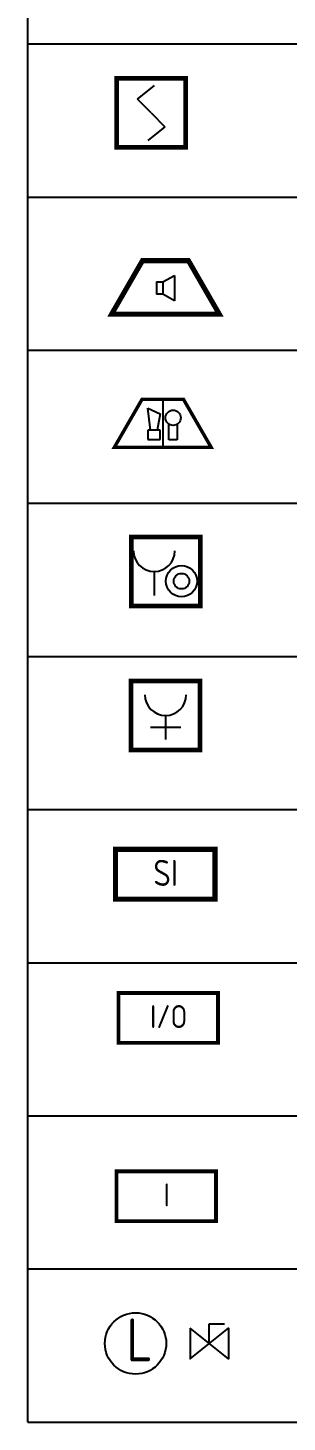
# Model space of a CAD drawing. Extents: x -124594 to 516503, y -3148 to 203159.
# Drawn here: x -49648 to -47956, y 151935 to 161039 of the extents above; entities that cross this region are included whole.
import ezdxf
from ezdxf.enums import TextEntityAlignment as Align

# ---------------------------------------------------------------- set-up
doc = ezdxf.new("R2010")
doc.units = 0
doc.header["$LTSCALE"] = 1000
doc.header["$MEASUREMENT"] = 0
for name, color, linetype in [('EQUIP-消防', 3, 'Continuous'), ('PMSBB', 3, 'Continuous'), ('SIG_TEXT', 7, 'Continuous'), ('WP_L_PJ', 7, 'Continuous')]:
    doc.layers.add(name, color=color, linetype=linetype)
doc.styles.add('_TEL_ATTDEF', font='GBENOR', dxfattribs={"width": 0.8, "height": 3, "bigfont": 'GBCBIG'})
doc.styles.add('_TEL_DIM', font='SIMPLEX', dxfattribs={"width": 0.8, "height": 3.5, "bigfont": 'HZTXT'})
doc.styles.add('HZ', font='simplex.shx', dxfattribs={"width": 0.7, "bigfont": 'hztxt.shx'})
doc.styles.get("Standard").update_dxf_attribs({"font": 'gbenor.shx', "bigfont": 'gbcbig.shx'})

# ---------------------------------------------------------------- blocks, each defined once
blk = doc.blocks.new('$Equip$00002649')
for p, q in [((-0.5, 0.5), (-0.5, -0.5)), ((0.5, 0.5), (-0.5, 0.5)), ((0.5, -0.5), (0.5, 0.5)), ((-0.2, 0.2), (0.05, 0.4)), ((0, 0), (-0.2, 0.2)), ((0, 0), (0.2, -0.2)), ((0.2, -0.2), (-0.05, -0.4)), ((-0.5, -0.5), (0.5, -0.5))]:
    blk.add_line(p, q)
at = {"const_width": 0.0667}
blk.add_lwpolyline([(-0.5, 0.5), (0.5, 0.5), (0.5, -0.5), (-0.5, -0.5), (-0.5, 0.5), (0.5, 0.5)], dxfattribs=at)
for p in [(0, 0.5), (-0.5, 0), (0.5, 0), (0, -0.5)]:
    blk.add_point(p)
at = {"color": 7, "flags": 1}
for tag, height, p in [('A', 0.00002, (0, 0)), ('B', 0.4, (0.762, -0.208))]:
    blk.add_attdef(tag, text='', height=height, dxfattribs=at).set_placement(p, align=Align.MIDDLE_CENTER)
blk = doc.blocks.new('$equip$00002656')
for p, q in [((-0.5, 1), (-0.5, 0)), ((0.5, 1), (-0.5, 1)), ((0.5, 0), (0.5, 1)), ((0, 0.5), (0, 0.15)), ((-0.219, 0.331), (0.222, 0.331)), ((-0.5, 0), (0.5, 0))]:
    blk.add_line(p, q)
at = {"const_width": 0.0667}
blk.add_lwpolyline([(-0.5, 1), (0.5, 1), (0.5, 0), (-0.5, 0), (-0.5, 1), (0.5, 1)], dxfattribs=at)
blk.add_arc((0, 0.8), 0.3, 180, 0)
for p in [(0, 1), (-0.5, 0.5), (0.5, 0.5), (0, 0)]:
    blk.add_point(p)
at = {"color": 7, "flags": 1}
for tag, height, p in [('B', 0.4, (0.762, 0.292)), ('A', 0.00002, (0, 0))]:
    blk.add_attdef(tag, text='', height=height, dxfattribs=at).set_placement(p, align=Align.MIDDLE_CENTER)
blk = doc.blocks.new('$equip$00002655')
for p, q in [((-0.5, 1), (-0.5, 0)), ((0.5, 1), (-0.5, 1)), ((0.5, 0), (0.5, 1)), ((-0.169, 0.5), (-0.169, 0.15)), ((-0.5, 0), (0.5, 0))]:
    blk.add_line(p, q)
at = {"const_width": 0.0667}
blk.add_lwpolyline([(-0.5, 1), (0.5, 1), (0.5, 0), (-0.5, 0), (-0.5, 1), (0.5, 1)], dxfattribs=at)
for radius in [0.226, 0.113]:
    blk.add_circle((0.227, 0.36), radius)
blk.add_arc((-0.169, 0.8), 0.3, 180, 0)
for p in [(0, 1), (-0.5, 0.5), (0.5, 0.5), (0, 0)]:
    blk.add_point(p)
at = {"color": 7, "flags": 1}
for tag, height, p in [('B', 0.4, (0.762, 0.292)), ('A', 0.00002, (0, 0))]:
    blk.add_attdef(tag, text='', height=height, dxfattribs=at).set_placement(p, align=Align.MIDDLE_CENTER)
blk = doc.blocks.new('$equip$00002597')
for p, q in [((-0.3, 0.699), (-0.703, 0)), ((0.3, 0.699), (-0.3, 0.699)), ((0.3, 0.699), (-0.3, 0.699)), ((0, 0.699), (0, -0.001)), ((0.703, 0), (0.3, 0.699)), ((-0.216, 0.569), (-0.04, 0.489)), ((-0.176, 0.249), (-0.216, 0.569)), ((-0.04, 0.489), (-0.08, 0.249)), ((-0.04, 0.249), (-0.216, 0.249)), ((-0.216, 0.249), (-0.216, 0.113)), ((-0.04, 0.113), (-0.04, 0.249)), ((0.09, 0.11), (0.09, 0.338)), ((0.21, 0.338), (0.21, 0.11)), ((-0.703, 0), (0.703, 0)), ((-0.216, 0.113), (-0.04, 0.113)), ((0.21, 0.11), (0.09, 0.11)), ((-0.5, -0.001), (0.5, -0.001))]:
    blk.add_line(p, q)
at = {"const_width": 0.05}
blk.add_lwpolyline([(-0.3, 0.699), (0.3, 0.699), (0.703, 0), (-0.703, 0), (-0.3, 0.699), (0.3, 0.699)], dxfattribs=at)
blk.add_circle((0.15, 0.43), 0.111)
for p in [(0, 0.699), (-0.501, 0.349), (0.502, 0.349), (0, 0)]:
    blk.add_point(p)
at = {"color": 7, "style": '_TEL_DIM', "flags": 1}
blk.add_attdef('A', text='', height=0.00002, dxfattribs=at).set_placement((0, 0), align=Align.MIDDLE_CENTER)
blk = doc.blocks.new('$equip$00002677')
for p, q in [((-0.3, 0.699), (-0.703, 0)), ((0.3, 0.699), (-0.3, 0.699)), ((0.703, 0), (0.3, 0.699)), ((-0.117, 0.421), (-0.117, 0.26)), ((-0.117, 0.421), (-0.036, 0.421)), ((-0.036, 0.421), (0.118, 0.503)), ((-0.036, 0.421), (-0.036, 0.26)), ((0.118, 0.503), (0.118, 0.173)), ((-0.036, 0.26), (-0.117, 0.26)), ((0.118, 0.173), (-0.036, 0.26)), ((-0.703, 0), (0.703, 0))]:
    blk.add_line(p, q)
at = {"const_width": 0.0667}
blk.add_lwpolyline([(-0.3, 0.699), (0.3, 0.699), (0.703, 0), (-0.703, 0), (-0.3, 0.699), (0.3, 0.699)], dxfattribs=at)
blk.add_lwpolyline([(-0.3, 0.699), (0.3, 0.699), (0.703, 0), (-0.703, 0), (-0.3, 0.699), (0.3, 0.699)], dxfattribs=at)
for p in [(0, 0.699), (-0.501, 0.349), (0.502, 0.349), (0, 0)]:
    blk.add_point(p)
at = {"color": 7, "flags": 1}
for tag, height, p in [('B', 0.4, (0.961, 0.299)), ('A', 0.00002, (0, 0))]:
    blk.add_attdef(tag, text='', height=height, dxfattribs=at).set_placement(p, align=Align.MIDDLE_CENTER)
blk = doc.blocks.new('$equip$00002776')
for p, q in [((0.65, 0.65), (-0.65, 0.65)), ((-0.65, 0.65), (-0.65, 0)), ((0.65, 0), (0.65, 0.65)), ((-0.65, 0), (0.65, 0))]:
    blk.add_line(p, q)
at = {"const_width": 0.0667}
blk.add_lwpolyline([(-0.65, 0.65), (-0.65, 0), (0.65, 0), (0.65, 0.65), (-0.65, 0.65), (-0.65, 0)], dxfattribs=at)
for p in [(0, 0.65), (-0.65, 0.325), (0.65, 0.325), (0, 0)]:
    blk.add_point(p)
at = {"color": 7}
blk.add_attdef('$TEXT$', text='', height=0.4, dxfattribs=at).set_placement((0.006, 0.343), align=Align.MIDDLE_CENTER)
at = {"color": 7, "flags": 1}
for tag, p in [('B', (0.905, 0.246)), ('A', (0, 0))]:
    blk.add_attdef(tag, text='', height=0.4, dxfattribs=at).set_placement(p, align=Align.MIDDLE_CENTER)
blk = doc.blocks.new('$VA037_1')
for p, q in [((0, 0), (0, 0.513)), ((0, 0.513), (0.4, 0.513))]:
    blk.add_line(p, q)
blk.add_lwpolyline([(-0.5, 0.4), (-0.5, -0.4), (0.5, 0.4), (0.5, -0.4)], close=True)
at = {"width": 0.7, "flags": 1}
for tag, p in [('UNIT', (0, 0)), ('SPEC', (0, -0.002)), ('WHAT', (0, -0.003))]:
    blk.add_attdef(tag, p, '', height=0.001, dxfattribs=at)
blk = doc.blocks.new('$QC005_1')
blk.add_circle((0, 0), 200)
blk.add_text('L', height=280).set_placement((-59.8, -116.7))
at = {"style": 'HZ', "flags": 1}
for tag in ['UNIT', 'WHAT', 'SPEC']:
    blk.add_attdef(tag, (0, 0), '', height=0.001, dxfattribs=at)
blk = doc.blocks.new('$equip$00002773')
for p, q in [((0.65, 0.65), (-0.65, 0.65)), ((-0.65, 0.65), (-0.65, 0)), ((0.65, 0), (0.65, 0.65)), ((-0.65, 0), (0.65, 0))]:
    blk.add_line(p, q)
at = {"const_width": 0.05}
blk.add_lwpolyline([(-0.65, 0.65), (-0.65, 0), (0.65, 0), (0.65, 0.65), (-0.65, 0.65), (-0.65, 0)], dxfattribs=at)
for p in [(0, 0.65), (-0.65, 0.325), (0.65, 0.325), (0, 0)]:
    blk.add_point(p)
at = {"color": 7}
blk.add_attdef('$TEXT$', text='', height=0.3, dxfattribs=at).set_placement((0.006, 0.343), align=Align.MIDDLE_CENTER)
at = {"color": 7, "flags": 1}
for tag, height, p in [('B', 0.4, (0.905, 0.246)), ('A', 0.00002, (0, 0))]:
    blk.add_attdef(tag, text='', height=height, dxfattribs=at).set_placement(p, align=Align.MIDDLE_CENTER)

msp = doc.modelspace()

# ---------------------------------------------------------------- linework, layer by layer
at = {"layer": 'PMSBB', "color": 7, "linetype": 'Continuous', "ltscale": 1000}
for p, q in [((-49648.5, 160934.5), (-24530.8, 160934.5)), ((-49648.5, 160934.5), (-24530.8, 160934.5)), ((-49648.5, 159934.5), (-24530.8, 159934.5)), ((-49648.5, 159934.5), (-24530.8, 159934.5)), ((-49648.5, 158934.5), (-24530.8, 158934.5)), ((-49648.5, 158934.5), (-24530.8, 158934.5)), ((-49648.5, 157934.5), (-24530.8, 157934.5)), ((-49648.5, 157934.5), (-24530.8, 157934.5)), ((-49648.5, 156934.5), (-24530.8, 156934.5)), ((-49648.5, 156934.5), (-24530.8, 156934.5)), ((-49648.5, 155934.5), (-24530.8, 155934.5)), ((-49648.5, 155934.5), (-24530.8, 155934.5)), ((-49648.5, 154934.5), (-24530.8, 154934.5)), ((-49648.5, 154934.5), (-24530.8, 154934.5)), ((-49648.5, 153934.5), (-24530.8, 153934.5)), ((-49648.5, 153934.5), (-24530.8, 153934.5)), ((-49648.5, 152934.5), (-24530.8, 152934.5)), ((-49648.5, 152934.5), (-24530.8, 152934.5)), ((-49648.5, 151934.5), (-24530.8, 151934.5)), ((-49648.5, 151934.5), (-24530.8, 151934.5))]:
    msp.add_line(p, q, dxfattribs=at)
at = {"layer": 'SIG_TEXT'}
msp.add_line((-49648.5, 151934.5), (-49648.5, 196934.5), dxfattribs=at)

# ---------------------------------------------------------------- block references
at = {"layer": 'EQUIP-消防'}
for name, p, xscale, yscale, zscale in [('$Equip$00002649', (-48843.7, 160483.7), 450, 450, 450), ('$equip$00002677', (-48750.5, 159169.5), 500, 500, 500), ('$equip$00002597', (-48768.1, 158299.3, 0), 450, 450, 450), ('$equip$00002655', (-48747.9, 157263.9), 450, 450, 450), ('$equip$00002656', (-48749.7, 156324), 450, 450, 450)]:
    msp.add_blockref(name, p, dxfattribs=dict(at, xscale=xscale, yscale=yscale, zscale=zscale))
ref = msp.add_blockref('$equip$00002776', (-48752.2, 155349.5), dxfattribs=dict(at, xscale=500, yscale=500, zscale=500))
ref.add_attrib('$TEXT$', 'SI', dxfattribs={"layer": '0', "color": 7, "height": 170, "style": '_TEL_ATTDEF'}).set_placement((-48749, 155521), align=Align.MIDDLE_CENTER)
ref = msp.add_blockref('$equip$00002773', (-48732.5, 154411.2), dxfattribs=dict(at, xscale=500, yscale=500, zscale=500))
ref.add_attrib('$TEXT$', 'I/O', dxfattribs={"layer": '0', "color": 7, "height": 150, "style": '_TEL_ATTDEF'}).set_placement((-48729.4, 154582.7), align=Align.MIDDLE_CENTER)
ref = msp.add_blockref('$equip$00002773', (-48745.3, 153246.8), dxfattribs=dict(at, xscale=500, yscale=500, zscale=500))
ref.add_attrib('$TEXT$', 'I', dxfattribs={"layer": '0', "color": 7, "height": 150, "style": '_TEL_ATTDEF'}).set_placement((-48742.2, 153418.3), align=Align.MIDDLE_CENTER)
at = {"layer": 'WP_L_PJ'}
msp.add_blockref('$QC005_1', (-48945.8, 152448.2), dxfattribs=at)
at = {"layer": 'WP_L_PJ', "xscale": 250, "yscale": 250, "zscale": 250}
msp.add_blockref('$VA037_1', (-48464.3, 152448.2), dxfattribs=at)

doc.saveas('drawing.dxf')
